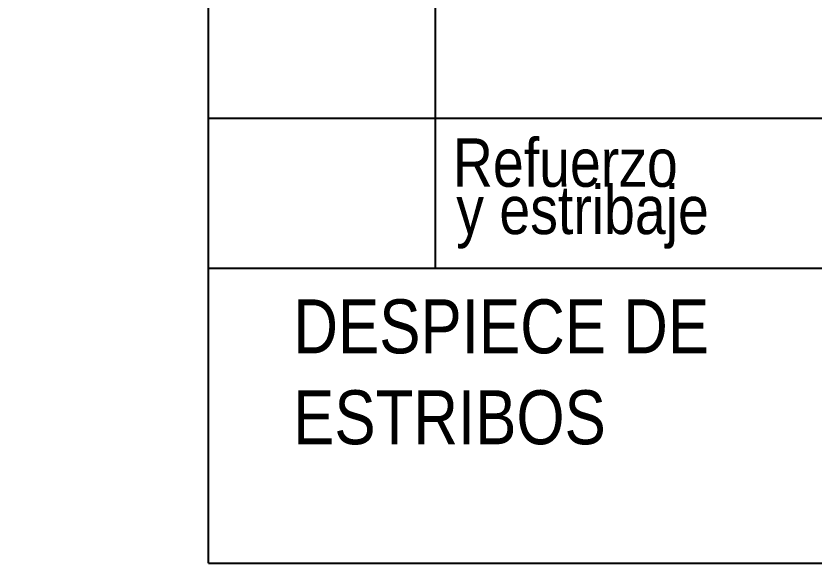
# Model space of a CAD drawing. Header units: millimetres. Extents: x -3570 to 5754, y -12788176 to 1214.
# Drawn here: x 3371.257 to 3375.693, y 1132.569 to 1135.611 of the extents above; entities that cross this region are included whole.
import ezdxf
from ezdxf import colors
from ezdxf.entities.mleader import LeaderData, LeaderLine
from ezdxf.math import Vec2, Vec3

# ---------------------------------------------------------------- set-up
doc = ezdxf.new("R2010")
doc.units = ezdxf.units.MM
for name, color, linetype in [('.D1 Texto', 7, 'Continuous'), ('.N1 Cuadros', 253, 'Continuous'), ('.N1 Junta', 6, 'Continuous')]:
    doc.layers.add(name, color=color, linetype=linetype)
doc.styles.add('Anot 1.5mm', font='ARIALN.TTF', dxfattribs={"height": 0.0015})
doc.styles.add('Anot 3mm', font='ARIALN.TTF', dxfattribs={"height": 0.003})

# ---------------------------------------------------------------- blocks, each defined once
blk = doc.blocks.new('CUADRO COLUMNAS')
at = {"layer": '.N1 Cuadros', "linetype": 'Continuous'}
for p, q in [((3295.4935, 1127.6087, 20302.5345), (3295.4935, 1130.6753, 20302.5345)), ((3295.4935, 1128.8456, 20302.5345), (3300.616, 1128.8456, 20302.5345))]:
    blk.add_line(p, q, dxfattribs=at)
at = {"layer": '.N1 Cuadros'}
for p, q in [((3296.1245, 1128.4284, 20302.5345), (3296.1245, 1130.6753, 20302.5345)), ((3295.4935, 1128.4284, 20302.5345), (3300.616, 1128.4284, 20302.5345)), ((3295.4935, 1127.6087, 20302.5345), (3300.616, 1127.6087, 20302.5345))]:
    blk.add_line(p, q, dxfattribs=at)
at = {"layer": '.D1 Texto', "lineweight": 20, "style": 'Anot 3mm'}
for s, height, p in [('Refuerzo', 0.13443, (3296.1728, 1128.6545, 30572.712)), ('y estribaje', 0.134434, (3296.1821, 1128.523, 30572.712)), ('DESPIECE DE', 0.15, (3295.7295, 1128.1916, 20302.5345)), ('ESTRIBOS', 0.15, (3295.7288, 1127.9389, 20302.5345))]:
    blk.add_text(s, height=height, dxfattribs=at).set_placement(p)
blk = doc.blocks.new('ERTYU')
at = {"layer": '.N1 Junta'}
ml = blk.add_multileader_mtext('Standard', dxfattribs=at)
ml.set_content("Junta elástica e =1/2''", color=7, style='Anot 1.5mm')
ml.set_leader_properties(color=1)
ml.build(insert=Vec2(0, 0))
ml.multileader.update_dxf_attribs({"text_left_attachment_type": 6, "text_right_attachment_type": 6, "dogleg_length": 0.005, "arrow_head_size": 0.05, "scale": 50})
ctx = ml.context
ctx.base_point, ctx.scale, ctx.char_height, ctx.arrow_head_size, ctx.landing_gap_size, ctx.plane_origin = Vec3(2930.7833, 1727.0437, 6905.0562), 50, 0.075, 0.05, 0.1, Vec3(2931.8125, 1727.0663, 6905.0562)
ctx.left_attachment, ctx.right_attachment = 6, 6
notes = []
notes.append((ctx, [(1, (1, 1, 0), (2930.7636, 1727.0437, 6905.0562), (1, 0), 0.0197, [(1, [(2930.6143, 1726.4303, 6905.0562), (2930.4707, 1726.4278, 6905.0562)], 0, [])])]))
ctx.mtext.insert, ctx.mtext.width, ctx.mtext.flow_direction = Vec3(2930.8833, 1727.1337, 6905.0562), 0.834918, 5
for ctx, leaders in notes:
    for number, flags, end, landing, length, lines in leaders:
        leader = LeaderData()
        leader.index, (leader.has_last_leader_line, leader.has_dogleg_vector, leader.attachment_direction) = number, flags
        leader.last_leader_point, leader.dogleg_vector, leader.dogleg_length = Vec3(end), Vec3(landing), length
        for number, points, colour, breaks in lines:
            line = LeaderLine()
            line.index, line.vertices, line.color, line.breaks = number, Vec3.list(points), colors.encode_raw_color(colour), breaks
            leader.lines.append(line)
        ctx.leaders.append(leader)

msp = doc.modelspace()

# ---------------------------------------------------------------- block references
at = {"color": 1, "lineweight": 25, "xscale": 2, "yscale": 2, "zscale": 2}
msp.add_blockref('CUADRO COLUMNAS', (-3218.6598, -1122.648, 49238.1418), dxfattribs=at)
at = {"lineweight": 15, "xscale": 2, "yscale": 2, "zscale": 2}
msp.add_blockref('ERTYU', (-2508.9064, -2320.0004, 27620.2248), dxfattribs=at)

doc.saveas('drawing.dxf')
